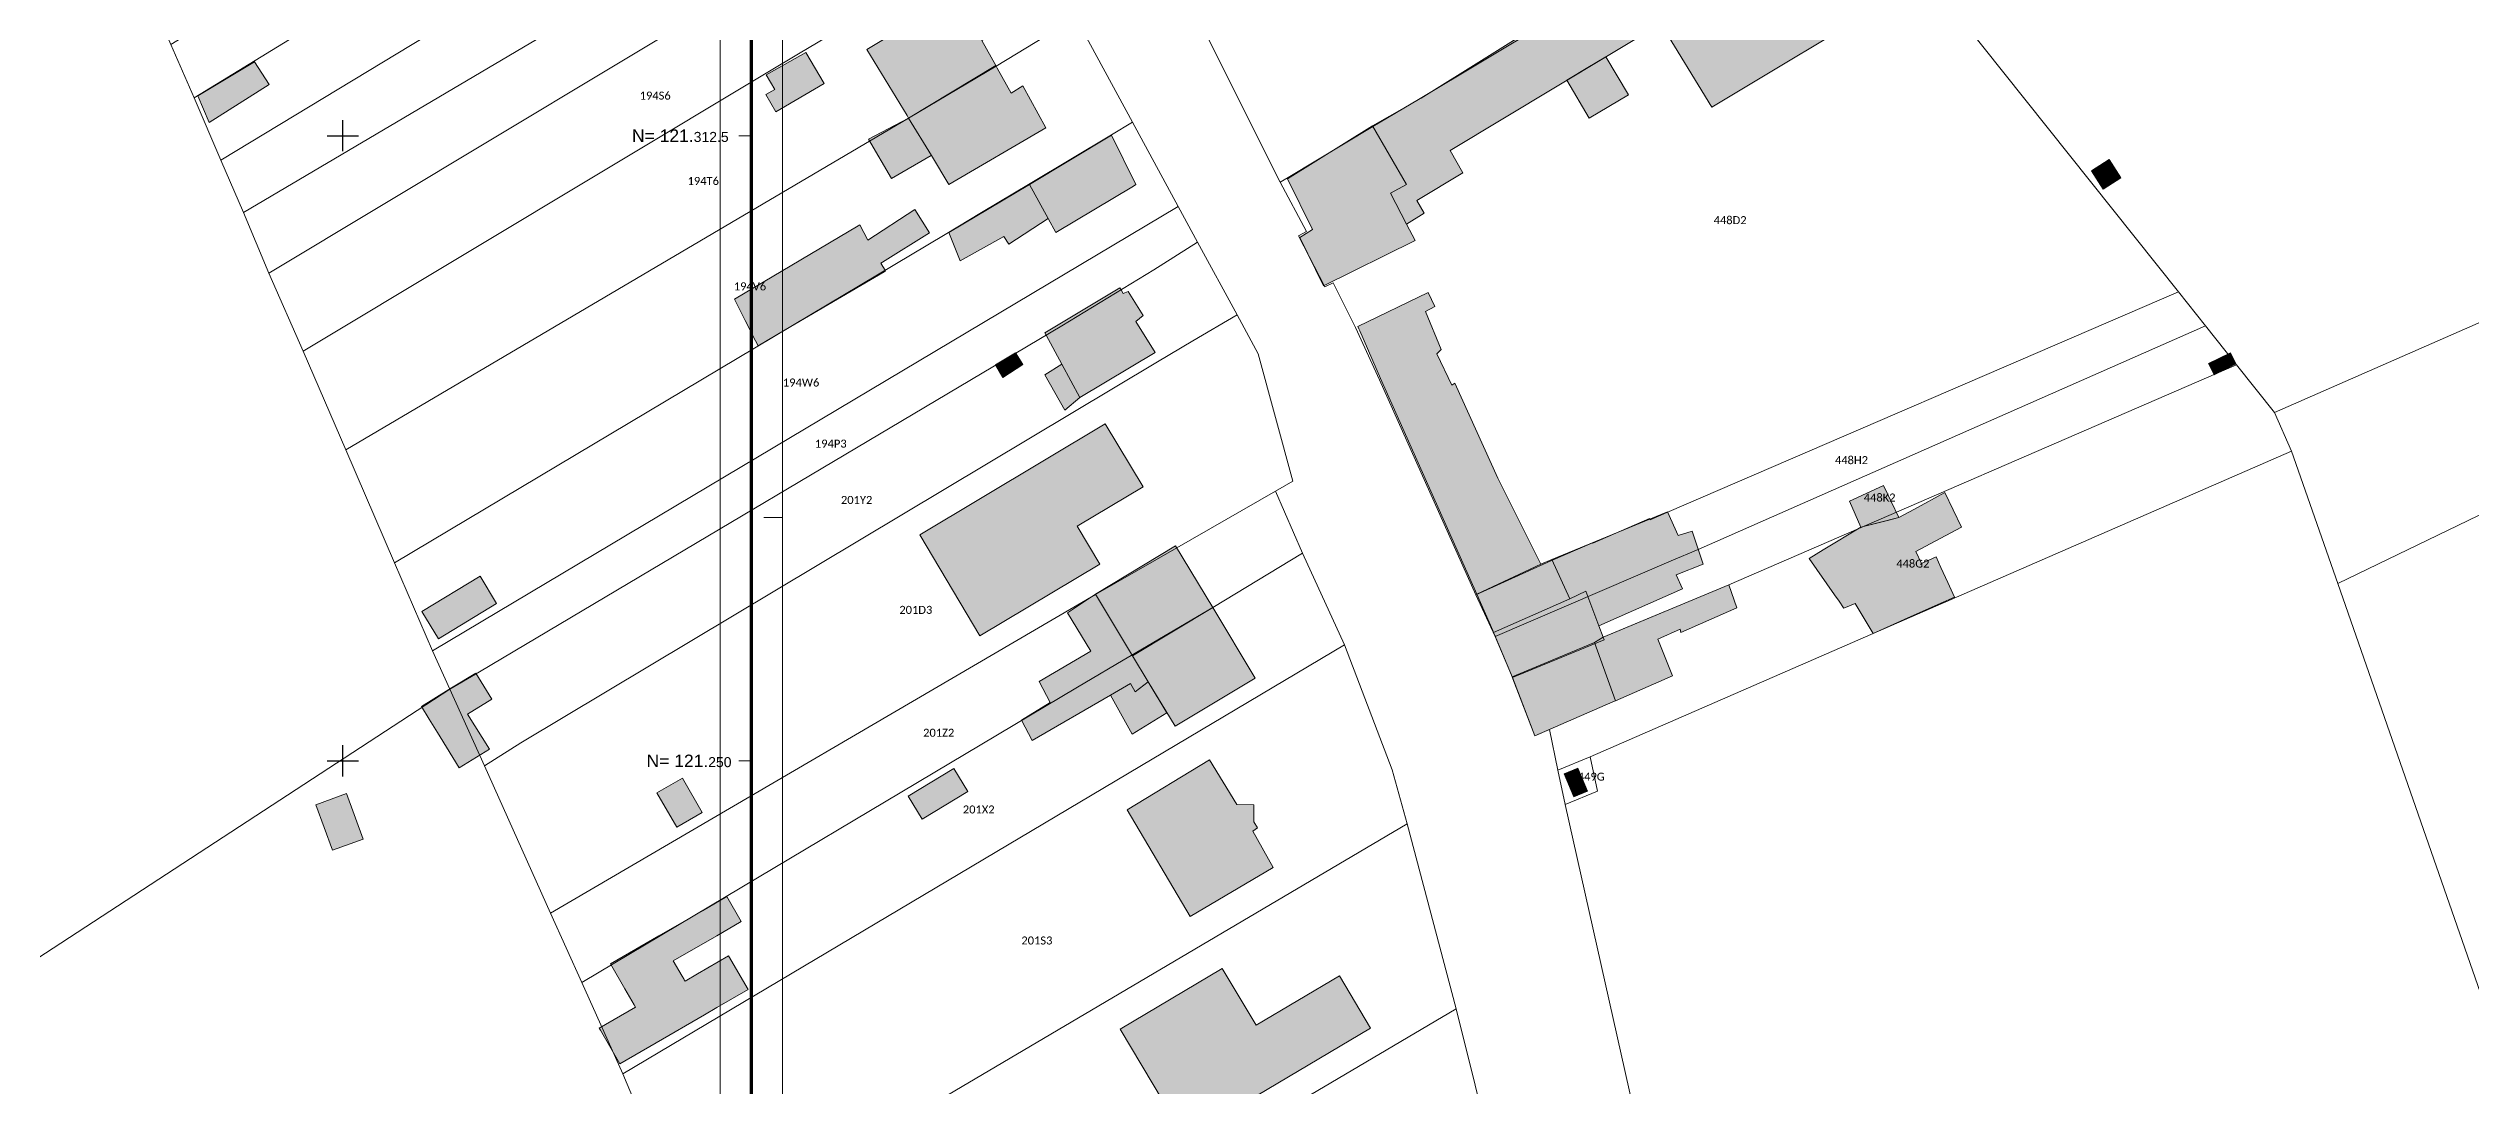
# Model space of a CAD drawing. Header units: metres. Extents: x 113120 to 240396, y 120329 to 242116.
# Drawn here: x 114112.8 to 114355, y 121217.5 to 121321.2 of the extents above; entities that cross this region are included whole.
import ezdxf

# ---------------------------------------------------------------- set-up
doc = ezdxf.new("R2010")
doc.units = ezdxf.units.M
doc.header["$LTSCALE"] = 3
doc.layers.get('0').update_dxf_attribs({"lineweight": 0})
for name, color, linetype, lineweight in [('Bpn_CaPa', 78, 'Continuous', 0), ('Bpn_ReBu', 4, 'Continuous', 0), ('Bpt_CaNu', 7, 'Continuous', 0), ('Carroyage(1)', 7, 'Continuous', 0), ('Hachure bâtiment', 11, 'Continuous', 0)]:
    doc.layers.add(name, color=color, linetype=linetype, lineweight=lineweight)
doc.layers.add('Carroyage(1)_Croix', color=7, linetype='Continuous')
doc.layers.add('Carroyage(1)_Textes', color=7, linetype='Continuous')
doc.styles.add('Legend', font='')
doc.styles.get("Standard").update_dxf_attribs({"font": 'arial.ttf'})
doc.styles.get('Legend').set_extended_font_data('Calibri')

msp = doc.modelspace()

# ---------------------------------------------------------------- hatches: boundary and pattern name
at = {"layer": 'Hachure bâtiment'}
h = msp.add_hatch(color=256, dxfattribs=at)
h.dxf.hatch_style = 1
h.paths.add_polyline_path([(114264.63, 121318.04), (114266.75, 121319.31), (114268.53, 121320.38), (114270.8, 121316.58), (114266.89, 121314.24)], flags=16)
h.paths.add_polyline_path([(114297.38, 121326.33), (114279.13, 121315.37), (114274.05, 121323.7), (114252.98, 121311.03), (114254.25, 121308.78), (114249.65, 121306.02), (114250.37, 121304.77), (114248.63, 121303.66), (114247.03, 121306.77), (114248.6, 121307.63), (114245.22, 121313.5), (114250.08, 121316.24), (114262.42, 121323.94), (114289.08, 121339.65), (114289.31, 121339.69)])
h = msp.add_hatch(color=256, dxfattribs=at)
h.dxf.hatch_style = 1
h.paths.add_polyline_path([(114207.56, 121319.52), (114198.83, 121314.26), (114198.68, 121314.52), (114194.65, 121321.13), (114204.47, 121327.03), (114207.08, 121322.72), (114206.15, 121322.03)])
h = msp.add_hatch(color=256, dxfattribs=at)
h.dxf.hatch_style = 1
h.paths.add_polyline_path([(114134.9, 121317.62), (114128.92, 121313.83), (114127.78, 121316.48), (114133.43, 121319.88)])
h = msp.add_hatch(color=256, dxfattribs=at)
h.dxf.hatch_style = 1
h.paths.add_polyline_path([(114190.38, 121317.71), (114185.55, 121314.9), (114184.55, 121316.62), (114185.45, 121317.13), (114184.6, 121318.58), (114188.55, 121320.83)])
h = msp.add_hatch(color=256, dxfattribs=at)
h.dxf.hatch_style = 1
h.paths.add_polyline_path([(114201.11, 121310.52), (114198.83, 121314.26), (114207.56, 121319.52), (114207.7, 121319.26), (114209.1, 121316.77), (114210.25, 121317.5), (114212.57, 121313.3), (114202.87, 121307.63)])
h = msp.add_hatch(color=256, dxfattribs=at)
h.dxf.hatch_style = 1
h.paths.add_polyline_path([(114197.11, 121308.22), (114194.83, 121312.17), (114198.83, 121314.26), (114201.11, 121310.52), (114201.1, 121310.52), (114197.11, 121308.21)])
h = msp.add_hatch(color=256, dxfattribs=at)
h.dxf.hatch_style = 1
h.paths.add_polyline_path([(114221.57, 121307.62), (114221.32, 121307.47), (114213.55, 121302.83), (114212.8, 121304.22), (114210.92, 121307.62), (114219.13, 121312.57)])
h = msp.add_hatch(color=256, dxfattribs=at)
h.dxf.hatch_style = 1
h.paths.add_polyline_path([(114248.6, 121307.63), (114247.03, 121306.77), (114248.63, 121303.66), (114249.47, 121302.03), (114240.33, 121297.5), (114237.95, 121302.32), (114239.2, 121303.13), (114236.73, 121308.18), (114245.22, 121313.5)])
h = msp.add_hatch(color=256, dxfattribs=at)
h.dxf.hatch_style = 1
h.paths.add_polyline_path([(114320.03, 121308.3), (114318.27, 121307.17), (114317.1, 121308.98), (114318.87, 121310.12)])
h = msp.add_hatch(color=256, dxfattribs=at)
h.dxf.hatch_style = 1
h.paths.add_polyline_path([(114212.8, 121304.22), (114208.85, 121301.67), (114208.35, 121302.43), (114204, 121300), (114202.86, 121302.81), (114210.92, 121307.62)])
h = msp.add_hatch(color=256, dxfattribs=at)
h.dxf.hatch_style = 1
h.paths.add_polyline_path([(114196.06, 121299.76), (114196.53, 121298.99), (114196.38, 121298.9), (114186.51, 121293.08), (114183.79, 121291.48), (114183.53, 121291.99), (114182.49, 121294.04), (114181.43, 121296.15), (114190.94, 121301.8), (114193.8, 121303.49), (114193.97, 121303.59), (114194.76, 121302.06), (114199.46, 121305.14), (114200.92, 121302.78), (114196.23, 121299.87)])
h = msp.add_hatch(color=256, dxfattribs=at)
h.dxf.hatch_style = 1
h.paths.add_polyline_path([(114220.08, 121297.08), (114220.28, 121296.72), (114220.8, 121296.93), (114222.28, 121294.52), (114221.57, 121293.93), (114223.5, 121290.83), (114215.97, 121286.32), (114214.15, 121289.67), (114212.58, 121292.56), (114212.45, 121292.8), (114219.97, 121297.28)])
h = msp.add_hatch(color=256, dxfattribs=at)
h.dxf.hatch_style = 1
h.paths.add_polyline_path([(114251.45, 121295.43), (114250.5, 121294.93), (114252.08, 121291.12), (114251.65, 121290.68), (114253.15, 121287.57), (114253.45, 121287.78), (114257.75, 121278.28), (114262.04, 121269.66), (114255.65, 121266.67), (114246, 121288.22), (114243.95, 121293), (114243.86, 121293.21), (114243.76, 121293.43), (114250.78, 121296.82)])
h = msp.add_hatch(color=256, dxfattribs=at)
h.dxf.hatch_style = 1
h.paths.add_polyline_path([(114210.25, 121289.63), (114208.27, 121288.33), (114207.53, 121289.6), (114209.53, 121290.78)])
h = msp.add_hatch(color=256, dxfattribs=at)
h.dxf.hatch_style = 1
h.paths.add_polyline_path([(114331.53, 121289.68), (114329.35, 121288.6), (114328.8, 121289.72), (114330.98, 121290.78)])
h = msp.add_hatch(color=256, dxfattribs=at)
h.dxf.hatch_style = 1
h.paths.add_polyline_path([(114215.97, 121286.32), (114214.45, 121285.08), (114212.45, 121288.6), (114214.15, 121289.67)])
h = msp.add_hatch(color=256, dxfattribs=at)
h.dxf.hatch_style = 1
h.paths.add_polyline_path([(114222.28, 121277.4), (114215.68, 121273.47), (114217.95, 121269.68), (114205.95, 121262.5), (114199.95, 121272.6), (114218.5, 121283.7)])
h = msp.add_hatch(color=256, dxfattribs=at)
h.dxf.hatch_style = 1
h.paths.add_polyline_path([(114299.39, 121275.18), (114302.42, 121276.83), (114304.11, 121273.37), (114300.98, 121271.7), (114299.52, 121270.92), (114300.1, 121269.72), (114301.57, 121270.4), (114302.05, 121269.35), (114302.74, 121267.85), (114303.41, 121266.38), (114302.03, 121265.76), (114299.05, 121264.43), (114295.26, 121262.74), (114293.47, 121265.75), (114292.34, 121265.28), (114292.31, 121265.32), (114291.86, 121265.96), (114291.41, 121266.6), (114288.87, 121270.24), (114290.28, 121271.09), (114294.04, 121273.36), (114296.69, 121274.04), (114297.85, 121274.34)])
h = msp.add_hatch(color=256, dxfattribs=at)
h.dxf.hatch_style = 1
h.paths.add_polyline_path([(114294.04, 121273.36), (114292.89, 121275.96), (114296.29, 121277.54), (114297.85, 121274.34)])
h = msp.add_hatch(color=256, dxfattribs=at)
h.dxf.hatch_style = 1
h.paths.add_polyline_path([(114275.77, 121272.53), (114277.17, 121272.97), (114278.28, 121269.68), (114275.57, 121268.6), (114276.2, 121267.22), (114267.84, 121263.52), (114266.53, 121266.98), (114264.93, 121266.22), (114263.16, 121270.12), (114274.7, 121274.89)])
h = msp.add_hatch(color=256, dxfattribs=at)
h.dxf.hatch_style = 1
h.paths.add_polyline_path([(114229.24, 121265.35), (114221.21, 121260.52), (114217.52, 121266.66), (114225.53, 121271.5)])
h = msp.add_hatch(color=256, dxfattribs=at)
h.dxf.hatch_style = 1
h.paths.add_polyline_path([(114264.93, 121266.22), (114257.32, 121262.85), (114257.23, 121263.05), (114255.65, 121266.67), (114262.04, 121269.66), (114263.16, 121270.12)])
h = msp.add_hatch(color=256, dxfattribs=at)
h.dxf.hatch_style = 1
h.paths.add_polyline_path([(114157.65, 121265.75), (114151.84, 121262.21), (114150.18, 121264.93), (114155.99, 121268.47)])
h = msp.add_hatch(color=256, dxfattribs=at)
h.dxf.hatch_style = 1
h.paths.add_polyline_path([(114221.21, 121260.52), (114222.8, 121257.9), (114221.48, 121256.9), (114221.03, 121257.73), (114219.02, 121256.57), (114211.2, 121252.03), (114210.13, 121254.07), (114213, 121255.83), (114211.88, 121257.93), (114217.07, 121260.97), (114214.73, 121264.82), (114217.52, 121266.66)])
h = msp.add_hatch(color=256, dxfattribs=at)
h.dxf.hatch_style = 1
h.paths.add_polyline_path([(114267.84, 121263.52), (114268.28, 121262.36), (114267.4, 121261.83), (114259.17, 121258.42), (114259.11, 121258.56), (114257.37, 121262.71), (114257.32, 121262.85), (114264.93, 121266.22), (114266.53, 121266.98)])
h = msp.add_hatch(color=256, dxfattribs=at)
h.dxf.hatch_style = 1
h.paths.add_polyline_path([(114281.63, 121265.3), (114276.05, 121262.83), (114275.98, 121263.17), (114273.73, 121262.18), (114275.2, 121258.52), (114269.5, 121256.01), (114267.4, 121261.83), (114268.28, 121262.36), (114280.85, 121267.6)])
h = msp.add_hatch(color=256, dxfattribs=at)
h.dxf.hatch_style = 1
h.paths.add_polyline_path([(114233.48, 121258.28), (114225.47, 121253.47), (114222.8, 121257.9), (114221.21, 121260.52), (114229.24, 121265.35)])
h = msp.add_hatch(color=256, dxfattribs=at)
h.dxf.hatch_style = 1
h.paths.add_polyline_path([(114269.5, 121256.01), (114269.24, 121255.9), (114261.45, 121252.52), (114259.25, 121258.21), (114259.17, 121258.42), (114267.4, 121261.83)])
h = msp.add_hatch(color=256, dxfattribs=at)
h.dxf.hatch_style = 1
h.paths.add_polyline_path([(114151.73, 121252.84), (114150.9, 121254.19), (114150.14, 121255.43), (114153.15, 121257.29), (114155.57, 121258.77), (114157.17, 121256.18), (114154.74, 121254.69), (114156.92, 121251.16), (114153.9, 121249.31), (114151.99, 121252.42)])
h = msp.add_hatch(color=256, dxfattribs=at)
h.dxf.hatch_style = 1
h.paths.add_polyline_path([(114219.02, 121256.57), (114221.03, 121257.73), (114221.48, 121256.9), (114222.8, 121257.9), (114224.65, 121254.82), (114221.18, 121252.66)])
h = msp.add_hatch(color=256, dxfattribs=at)
h.dxf.hatch_style = 1
h.paths.add_polyline_path([(114231.64, 121245.64), (114233.35, 121245.62), (114233.36, 121243.9), (114233.71, 121243.31), (114233.24, 121242.97), (114235.29, 121239.35), (114227, 121234.46), (114220.7, 121245.1), (114228.93, 121250.1)])
h = msp.add_hatch(color=256, dxfattribs=at)
h.dxf.hatch_style = 1
h.paths.add_polyline_path([(114178.2, 121244.83), (114175.68, 121243.38), (114173.68, 121246.82), (114176.23, 121248.28)])
h = msp.add_hatch(color=256, dxfattribs=at)
h.dxf.hatch_style = 1
h.paths.add_polyline_path([(114204.75, 121246.93), (114200.2, 121244.18), (114198.8, 121246.48), (114203.35, 121249.23)])
h = msp.add_hatch(color=256, dxfattribs=at)
h.dxf.hatch_style = 1
h.paths.add_polyline_path([(114266.7, 121246.98), (114265.35, 121246.4), (114264.37, 121248.7), (114265.73, 121249.28)])
h = msp.add_hatch(color=256, dxfattribs=at)
h.dxf.hatch_style = 1
h.paths.add_polyline_path([(114142.64, 121246.74), (114144.3, 121242.19), (114141.23, 121241.07), (114139.58, 121245.62)])
h = msp.add_hatch(color=256, dxfattribs=at)
h.dxf.hatch_style = 1
h.paths.add_polyline_path([(114182.78, 121227.15), (114179.66, 121225.34), (114178.44, 121224.63), (114173.6, 121221.83), (114169.97, 121219.73), (114168.02, 121223.09), (114167.9, 121223.3), (114171.53, 121225.4), (114171.4, 121225.63), (114170.48, 121227.21), (114169.04, 121229.7), (114173.88, 121232.5), (114178.22, 121235.02), (114180.66, 121236.43), (114182.1, 121233.95), (114179.66, 121232.53), (114175.31, 121230.02), (114176.21, 121228.48), (114176.37, 121228.2), (114176.41, 121228.12), (114176.49, 121227.99), (114177.72, 121228.71), (114180.83, 121230.51)])
h = msp.add_hatch(color=256, dxfattribs=at)
h.dxf.hatch_style = 1
h.paths.add_polyline_path([(114233.59, 121223.6), (114241.91, 121228.53), (114245.02, 121223.3), (114226.47, 121212.28), (114219.99, 121223.17), (114230.19, 121229.24)])

# ---------------------------------------------------------------- linework, layer by layer
at = {"flags": 128}
msp.add_lwpolyline([(113667.48, 120723.71), (114179.98, 120723.71), (114179.98, 121453.71), (113667.48, 121453.71)], close=True, dxfattribs=at)
at = {"layer": 'Bpn_CaPa'}
for points in [[(114338.11, 121368.75), (114389.65, 121312.89), (114377.43, 121309.23), (114379.62, 121304.24), (114335.39, 121284.83), (114331.61, 121289.58), (114328.48, 121293.5), (114325.79, 121296.88), (114290.86, 121340.7), (114338.11, 121368.75)], [(114127.4, 121316.28), (114125.09, 121321.62), (114179.15, 121354.71), (114192.28, 121362.47), (114194.5, 121363.66), (114197.3, 121358.86), (114195.19, 121357.58), (114187.85, 121353.14), (114182.7, 121350.02), (114178.06, 121347.21), (114176.79, 121346.54), (114127.4, 121316.28)], [(114427.78, 121325.25), (114539.52, 121361.52), (114387.08, 121289.6), (114366.75, 121279.84), (114341.73, 121267.73), (114337.08, 121280.98), (114335.39, 121284.83), (114379.62, 121304.24), (114377.43, 121309.23), (114389.65, 121312.89), (114427.78, 121325.25)], [(114127.4, 121316.28), (114176.79, 121346.54), (114178.06, 121347.21), (114182.7, 121350.02), (114187.85, 121353.14), (114195.19, 121357.58), (114197.3, 121358.86), (114200.84, 121352.76), (114198.55, 121351.61), (114190.64, 121347.07), (114181.57, 121341.2), (114130.06, 121310.06), (114127.4, 121316.28)], [(114235.98, 121307.87), (114228.38, 121323.01), (114280.95, 121355.28), (114290.86, 121340.7), (114271.51, 121329.1), (114269.18, 121327.71), (114262.61, 121323.77), (114249.82, 121316.13), (114245.25, 121313.41), (114236.77, 121308.34), (114235.98, 121307.87)], [(114130.06, 121310.06), (114181.57, 121341.2), (114190.64, 121347.07), (114198.55, 121351.61), (114201.45, 121346.47), (114199.07, 121344.83), (114193.43, 121341.58), (114188.5, 121338.42), (114183.95, 121335.42), (114175.62, 121330.43), (114132.34, 121304.81), (114130.06, 121310.06)], [(114134.87, 121298.76), (114132.34, 121304.81), (114175.62, 121330.43), (114183.95, 121335.42), (114188.5, 121338.42), (114193.43, 121341.58), (114199.07, 121344.83), (114201.45, 121346.47), (114203, 121347.35), (114206.32, 121341.23), (114202.41, 121339.1), (114194.85, 121334.75), (114191.68, 121332.93), (114134.87, 121298.76)], [(114152.98, 121257.17), (114096.28, 121220.17), (114092.62, 121239.86), (114087.47, 121238.37), (114061.25, 121306.69), (114099.74, 121330.43), (114116.39, 121340.7), (114117.06, 121339.12), (114118.44, 121336.64), (114121.03, 121331.03), (114122.98, 121326.5), (114125.09, 121321.62), (114127.4, 121316.28), (114130.06, 121310.06), (114132.34, 121304.81), (114134.87, 121298.76), (114138.31, 121290.97), (114142.57, 121281.09), (114147.44, 121269.8), (114151.23, 121261), (114152.98, 121257.17)], [(114134.87, 121298.76), (114191.68, 121332.93), (114194.85, 121334.75), (114202.41, 121339.1), (114206.32, 121341.23), (114210.22, 121334.05), (114206.55, 121331.98), (114198.95, 121327.33), (114187.83, 121320.67), (114184.76, 121318.85), (114138.31, 121290.97), (114134.87, 121298.76)], [(114235.98, 121307.87), (114236.77, 121308.34), (114245.25, 121313.41), (114249.82, 121316.13), (114262.61, 121323.77), (114269.18, 121327.71), (114271.51, 121329.1), (114290.86, 121340.7), (114325.79, 121296.88), (114274.65, 121274.85), (114272.96, 121274.11), (114272.91, 121274.25), (114267.25, 121271.76), (114267.2, 121271.81), (114263.05, 121270.01), (114255.54, 121266.59), (114245.93, 121288.09), (114243.52, 121293.32), (114241.27, 121297.79), (114240.46, 121297.39), (114237.8, 121302.49), (114238.63, 121302.91), (114235.98, 121307.87)], [(114142.57, 121281.09), (114138.31, 121290.97), (114184.76, 121318.85), (114187.83, 121320.67), (114198.95, 121327.33), (114206.55, 121331.98), (114210.22, 121334.05), (114215.54, 121324.27), (114207.59, 121319.46), (114198.84, 121314.25), (114142.57, 121281.09)], [(114221.21, 121313.84), (114219.11, 121312.59), (114210.98, 121307.73), (114206.12, 121304.82), (114202.48, 121302.64), (114188.95, 121294.55), (114147.44, 121269.8), (114142.57, 121281.09), (114198.84, 121314.25), (114207.59, 121319.46), (114215.54, 121324.27), (114221.21, 121313.84)], [(114151.23, 121261), (114147.44, 121269.8), (114188.95, 121294.55), (114202.48, 121302.64), (114206.12, 121304.82), (114210.98, 121307.73), (114219.11, 121312.59), (114221.21, 121313.84), (114225.78, 121305.44), (114151.23, 121261)], [(114151.23, 121261), (114225.78, 121305.44), (114227.73, 121301.86), (114223.34, 121299.09), (114214.17, 121293.49), (114155.95, 121258.92), (114152.98, 121257.17), (114151.23, 121261)], [(114156.43, 121249.51), (114152.98, 121257.17), (114155.95, 121258.92), (114214.17, 121293.49), (114223.34, 121299.09), (114227.73, 121301.86), (114231.68, 121294.59), (114227.25, 121292), (114223.73, 121289.91), (114160.08, 121251.8), (114156.43, 121249.51)], [(114257.48, 121262.44), (114255.54, 121266.59), (114263.05, 121270.01), (114267.2, 121271.81), (114267.25, 121271.76), (114272.91, 121274.25), (114272.96, 121274.11), (114274.65, 121274.85), (114325.79, 121296.88), (114328.48, 121293.5), (114277.76, 121271.15), (114275.06, 121269.99), (114257.48, 121262.44)], [(114235.52, 121276.96), (114225.66, 121271.3), (114217.53, 121266.63), (114163.04, 121234.79), (114156.43, 121249.51), (114160.08, 121251.8), (114223.73, 121289.91), (114227.25, 121292), (114231.68, 121294.59), (114233.78, 121290.71), (114237.26, 121277.96), (114235.52, 121276.96)], [(114257.48, 121262.44), (114275.06, 121269.99), (114277.76, 121271.15), (114328.48, 121293.5), (114331.61, 121289.58), (114280.85, 121267.6), (114269.63, 121262.95), (114268.27, 121262.38), (114268.37, 121262.09), (114259.21, 121258.34), (114257.48, 121262.44)], [(114263.76, 121249.06), (114262.91, 121253.15), (114261.45, 121252.52), (114259.21, 121258.34), (114268.37, 121262.09), (114268.27, 121262.38), (114269.63, 121262.95), (114280.85, 121267.6), (114331.61, 121289.58), (114335.39, 121284.83), (114337.08, 121280.98), (114266.99, 121250.41), (114263.76, 121249.06)], [(114375.04, 121171.39), (114286.07, 121149.37), (114264.49, 121245.63), (114267.72, 121246.97), (114266.99, 121250.41), (114337.08, 121280.98), (114341.73, 121267.73), (114372.04, 121180.65), (114375.04, 121171.39)], [(114341.73, 121267.73), (114366.75, 121279.84), (114401.89, 121193.07), (114372.04, 121180.65), (114341.73, 121267.73)], [(114163.04, 121234.79), (114217.53, 121266.63), (114225.66, 121271.3), (114235.52, 121276.96), (114238.23, 121270.76), (114229.24, 121265.34), (114221.1, 121260.55), (114220.28, 121260.06), (114216.47, 121257.82), (114215.71, 121257.38), (114166.16, 121227.86), (114163.04, 121234.79)], [(114166.16, 121227.86), (114215.71, 121257.38), (114216.47, 121257.82), (114220.28, 121260.06), (114221.1, 121260.55), (114229.24, 121265.34), (114238.23, 121270.76), (114242.4, 121261.62), (114170.27, 121218.72), (114166.16, 121227.86)], [(114248.69, 121243.72), (114177.44, 121201.67), (114170.27, 121218.72), (114242.4, 121261.62), (114247.19, 121249.11), (114248.69, 121243.72)], [(114185.22, 121171.46), (114109.6, 121149.1), (114107.21, 121161.87), (114106.3, 121166.34), (114096.28, 121220.17), (114152.98, 121257.17), (114156.43, 121249.51), (114163.04, 121234.79), (114166.16, 121227.86), (114170.27, 121218.72), (114177.44, 121201.67), (114178.78, 121198.48), (114182.65, 121183.42), (114183.47, 121180.27), (114184.25, 121177.38), (114185.22, 121171.46)], [(114263.76, 121249.06), (114266.99, 121250.41), (114267.72, 121246.97), (114264.49, 121245.63), (114263.76, 121249.06)], [(114253.59, 121225.21), (114230, 121211.28), (114223.58, 121207.42), (114182.65, 121183.42), (114178.78, 121198.48), (114177.44, 121201.67), (114248.69, 121243.72), (114253.59, 121225.21)], [(114253.59, 121225.21), (114257.37, 121209.97), (114249.33, 121207.04), (114239.66, 121203.74), (114237.64, 121202.89), (114229.8, 121199.62), (114228.11, 121198.91), (114183.47, 121180.27), (114182.65, 121183.42), (114223.58, 121207.42), (114230, 121211.28), (114253.59, 121225.21)]]:
    msp.add_lwpolyline(points, close=True, dxfattribs=at)
at = {"layer": 'Bpn_ReBu'}
for points in [[(114297.38, 121326.33), (114279.13, 121315.37), (114274.05, 121323.7), (114252.98, 121311.03), (114254.25, 121308.78), (114249.65, 121306.02), (114250.37, 121304.77), (114248.63, 121303.66), (114247.03, 121306.77), (114248.6, 121307.63), (114245.22, 121313.5), (114250.08, 121316.24), (114262.42, 121323.94), (114289.08, 121339.65), (114289.31, 121339.69), (114297.38, 121326.33)], [(114207.56, 121319.52), (114198.83, 121314.26), (114198.68, 121314.52), (114194.65, 121321.13), (114204.47, 121327.03), (114207.08, 121322.72), (114206.15, 121322.03), (114207.56, 121319.52)], [(114134.9, 121317.62), (114128.92, 121313.83), (114127.78, 121316.48), (114133.43, 121319.88), (114134.9, 121317.62)], [(114190.38, 121317.71), (114185.55, 121314.9), (114184.55, 121316.62), (114185.45, 121317.13), (114184.6, 121318.58), (114188.55, 121320.83), (114190.38, 121317.71)], [(114264.63, 121318.04), (114266.75, 121319.31), (114268.53, 121320.38), (114270.8, 121316.58), (114266.89, 121314.24), (114264.63, 121318.04)], [(114201.11, 121310.52), (114198.83, 121314.26), (114207.56, 121319.52), (114207.7, 121319.26), (114209.1, 121316.77), (114210.25, 121317.5), (114212.57, 121313.3), (114202.87, 121307.63), (114201.11, 121310.52)], [(114197.11, 121308.22), (114194.83, 121312.17), (114198.83, 121314.26), (114201.11, 121310.52), (114201.1, 121310.52), (114197.11, 121308.21), (114197.11, 121308.22)], [(114221.57, 121307.62), (114221.32, 121307.47), (114213.55, 121302.83), (114212.8, 121304.22), (114210.92, 121307.62), (114219.13, 121312.57), (114221.57, 121307.62)], [(114248.6, 121307.63), (114247.03, 121306.77), (114248.63, 121303.66), (114249.47, 121302.03), (114240.33, 121297.5), (114237.95, 121302.32), (114239.2, 121303.13), (114236.73, 121308.18), (114245.22, 121313.5), (114248.6, 121307.63)], [(114320.03, 121308.3), (114318.27, 121307.17), (114317.1, 121308.98), (114318.87, 121310.12), (114320.03, 121308.3)], [(114212.8, 121304.22), (114208.85, 121301.67), (114208.35, 121302.43), (114204, 121300), (114202.86, 121302.81), (114210.92, 121307.62), (114212.8, 121304.22)], [(114196.06, 121299.76), (114196.53, 121298.99), (114196.38, 121298.9), (114186.51, 121293.08), (114183.79, 121291.48), (114183.53, 121291.99), (114182.49, 121294.04), (114181.43, 121296.15), (114190.94, 121301.8), (114193.8, 121303.49), (114193.97, 121303.59), (114194.76, 121302.06), (114199.46, 121305.14), (114200.92, 121302.78), (114196.23, 121299.87), (114196.06, 121299.76)], [(114220.08, 121297.08), (114220.28, 121296.72), (114220.8, 121296.93), (114222.28, 121294.52), (114221.57, 121293.93), (114223.5, 121290.83), (114215.97, 121286.32), (114214.15, 121289.67), (114212.58, 121292.56), (114212.45, 121292.8), (114219.97, 121297.28), (114220.08, 121297.08)], [(114251.45, 121295.43), (114250.5, 121294.93), (114252.08, 121291.12), (114251.65, 121290.68), (114253.15, 121287.57), (114253.45, 121287.78), (114257.75, 121278.28), (114262.04, 121269.66), (114255.65, 121266.67), (114246, 121288.22), (114243.95, 121293), (114243.86, 121293.21), (114243.76, 121293.43), (114250.78, 121296.82), (114251.45, 121295.43)], [(114210.25, 121289.63), (114208.27, 121288.33), (114207.53, 121289.6), (114209.53, 121290.78), (114210.25, 121289.63)], [(114331.53, 121289.68), (114329.35, 121288.6), (114328.8, 121289.72), (114330.98, 121290.78), (114331.53, 121289.68)], [(114215.97, 121286.32), (114214.45, 121285.08), (114212.45, 121288.6), (114214.15, 121289.67), (114215.97, 121286.32)], [(114222.28, 121277.4), (114215.68, 121273.47), (114217.95, 121269.68), (114205.95, 121262.5), (114199.95, 121272.6), (114218.5, 121283.7), (114222.28, 121277.4)], [(114299.39, 121275.18), (114302.42, 121276.83), (114304.11, 121273.37), (114300.98, 121271.7), (114299.52, 121270.92), (114300.1, 121269.72), (114301.57, 121270.4), (114302.05, 121269.35), (114302.74, 121267.85), (114303.41, 121266.38), (114302.03, 121265.76), (114299.05, 121264.43), (114295.26, 121262.74), (114293.47, 121265.75), (114292.34, 121265.28), (114292.31, 121265.32), (114291.86, 121265.96), (114291.41, 121266.6), (114288.87, 121270.24), (114290.28, 121271.09), (114294.04, 121273.36), (114296.69, 121274.04), (114297.85, 121274.34), (114299.39, 121275.18)], [(114294.04, 121273.36), (114292.89, 121275.96), (114296.29, 121277.54), (114297.85, 121274.34), (114294.04, 121273.36)], [(114275.77, 121272.53), (114277.17, 121272.97), (114278.28, 121269.68), (114275.57, 121268.6), (114276.2, 121267.22), (114267.84, 121263.52), (114266.53, 121266.98), (114264.93, 121266.22), (114263.16, 121270.12), (114274.7, 121274.89), (114275.77, 121272.53)], [(114229.24, 121265.35), (114221.21, 121260.52), (114217.52, 121266.66), (114225.53, 121271.5), (114229.24, 121265.35)], [(114264.93, 121266.22), (114257.32, 121262.85), (114257.23, 121263.05), (114255.65, 121266.67), (114262.04, 121269.66), (114263.16, 121270.12), (114264.93, 121266.22)], [(114157.65, 121265.75), (114151.84, 121262.21), (114150.18, 121264.93), (114155.99, 121268.47), (114157.65, 121265.75)], [(114221.21, 121260.52), (114222.8, 121257.9), (114221.48, 121256.9), (114221.03, 121257.73), (114219.02, 121256.57), (114211.2, 121252.03), (114210.13, 121254.07), (114213, 121255.83), (114211.88, 121257.93), (114217.07, 121260.97), (114214.73, 121264.82), (114217.52, 121266.66), (114221.21, 121260.52)], [(114267.84, 121263.52), (114268.28, 121262.36), (114267.4, 121261.83), (114259.17, 121258.42), (114259.11, 121258.56), (114257.37, 121262.71), (114257.32, 121262.85), (114264.93, 121266.22), (114266.53, 121266.98), (114267.84, 121263.52)], [(114281.63, 121265.3), (114276.05, 121262.83), (114275.98, 121263.17), (114273.73, 121262.18), (114275.2, 121258.52), (114269.5, 121256.01), (114267.4, 121261.83), (114268.28, 121262.36), (114280.85, 121267.6), (114281.63, 121265.3)], [(114233.48, 121258.28), (114225.47, 121253.47), (114222.8, 121257.9), (114221.21, 121260.52), (114229.24, 121265.35), (114233.48, 121258.28)], [(114269.5, 121256.01), (114269.24, 121255.9), (114261.45, 121252.52), (114259.25, 121258.21), (114259.17, 121258.42), (114267.4, 121261.83), (114269.5, 121256.01)], [(114151.73, 121252.84), (114150.9, 121254.19), (114150.14, 121255.43), (114153.15, 121257.29), (114155.57, 121258.77), (114157.17, 121256.18), (114154.74, 121254.69), (114156.92, 121251.16), (114153.9, 121249.31), (114151.99, 121252.42), (114151.73, 121252.84)], [(114219.02, 121256.57), (114221.03, 121257.73), (114221.48, 121256.9), (114222.8, 121257.9), (114224.65, 121254.82), (114221.18, 121252.66), (114219.02, 121256.57)], [(114231.64, 121245.64), (114233.35, 121245.62), (114233.36, 121243.9), (114233.71, 121243.31), (114233.24, 121242.97), (114235.29, 121239.35), (114227, 121234.46), (114220.7, 121245.1), (114228.93, 121250.1), (114231.64, 121245.64)], [(114178.2, 121244.83), (114175.68, 121243.38), (114173.68, 121246.82), (114176.23, 121248.28), (114178.2, 121244.83)], [(114204.75, 121246.93), (114200.2, 121244.18), (114198.8, 121246.48), (114203.35, 121249.23), (114204.75, 121246.93)], [(114266.7, 121246.98), (114265.35, 121246.4), (114264.37, 121248.7), (114265.73, 121249.28), (114266.7, 121246.98)], [(114142.64, 121246.74), (114144.3, 121242.19), (114141.23, 121241.07), (114139.58, 121245.62), (114142.64, 121246.74)], [(114182.78, 121227.15), (114179.66, 121225.34), (114178.44, 121224.63), (114173.6, 121221.83), (114169.97, 121219.73), (114168.02, 121223.09), (114167.9, 121223.3), (114171.53, 121225.4), (114171.4, 121225.63), (114170.48, 121227.21), (114169.04, 121229.7), (114173.88, 121232.5), (114178.22, 121235.02), (114180.66, 121236.43), (114182.1, 121233.95), (114179.66, 121232.53), (114175.31, 121230.02), (114176.21, 121228.48), (114176.37, 121228.2), (114176.41, 121228.12), (114176.49, 121227.99), (114177.72, 121228.71), (114180.83, 121230.51), (114182.78, 121227.15)], [(114233.59, 121223.6), (114241.91, 121228.53), (114245.02, 121223.3), (114226.47, 121212.28), (114219.99, 121223.17), (114230.19, 121229.24), (114233.59, 121223.6)]]:
    msp.add_lwpolyline(points, close=True, dxfattribs=at)
at = {"layer": 'Carroyage(1)'}
for p, q in [((114183.11, 121312.5), (114181.86, 121312.5)), ((114186.23, 121274.34), (114184.36, 121274.34)), ((114183.11, 121250), (114181.86, 121250))]:
    msp.add_line(p, q, dxfattribs=at)
msp.add_lwpolyline([(113661.23, 120717.46), (114186.23, 120717.46), (114186.23, 121459.96), (113661.23, 121459.96)], close=True, dxfattribs=at)
at = {"layer": 'Carroyage(1)', "const_width": 0.312}
msp.add_lwpolyline([(113664.36, 120720.59), (114183.11, 120720.59), (114183.11, 121456.84), (113664.36, 121456.84)], close=True, dxfattribs=at)
at = {"layer": 'Carroyage(1)_Croix'}
for p, q in [((114140.7, 121312.5), (114143.83, 121312.5)), ((114142.27, 121310.94), (114142.27, 121314.06)), ((114140.7, 121250), (114143.83, 121250)), ((114142.27, 121248.44), (114142.27, 121251.56))]:
    msp.add_line(p, q, dxfattribs=at)

# ---------------------------------------------------------------- texts
at = {"layer": 'Bpt_CaNu', "char_height": 0.8, "attachment_point": 7, "style": 'Legend'}
for s, insert in [('194S6', (114171.95, 121316.1)), ('194T6', (114176.74, 121307.57)), ('448D2', (114279.32, 121303.65)), ('194V6', (114181.36, 121297.03)), ('194W6', (114186.27, 121287.42)), ('194P3', (114189.47, 121281.31)), ('448H2', (114291.45, 121279.66)), ('201Y2', (114192.07, 121275.68)), ('448K2', (114294.33, 121275.92)), ('448G2', (114297.58, 121269.32)), ('201D3', (114197.91, 121264.69)), ('201Z2', (114200.29, 121252.41)), ('449G', (114265.74, 121248.02)), ('201X2', (114204.26, 121244.74)), ('201S3', (114210.11, 121231.64))]:
    msp.add_mtext(s, dxfattribs=dict(at, insert=insert))
at = {"layer": 'Carroyage(1)_Textes'}
for s, height, p in [('N= 121.', 1.25, (114171.18, 121311.88)), ('312.5', 1, (114177.35, 121311.88)), ('N= 121.', 1.25, (114172.64, 121249.38)), ('250', 1, (114178.8, 121249.38))]:
    msp.add_text(s, height=height, dxfattribs=at).set_placement(p)

doc.saveas('drawing.dxf')
